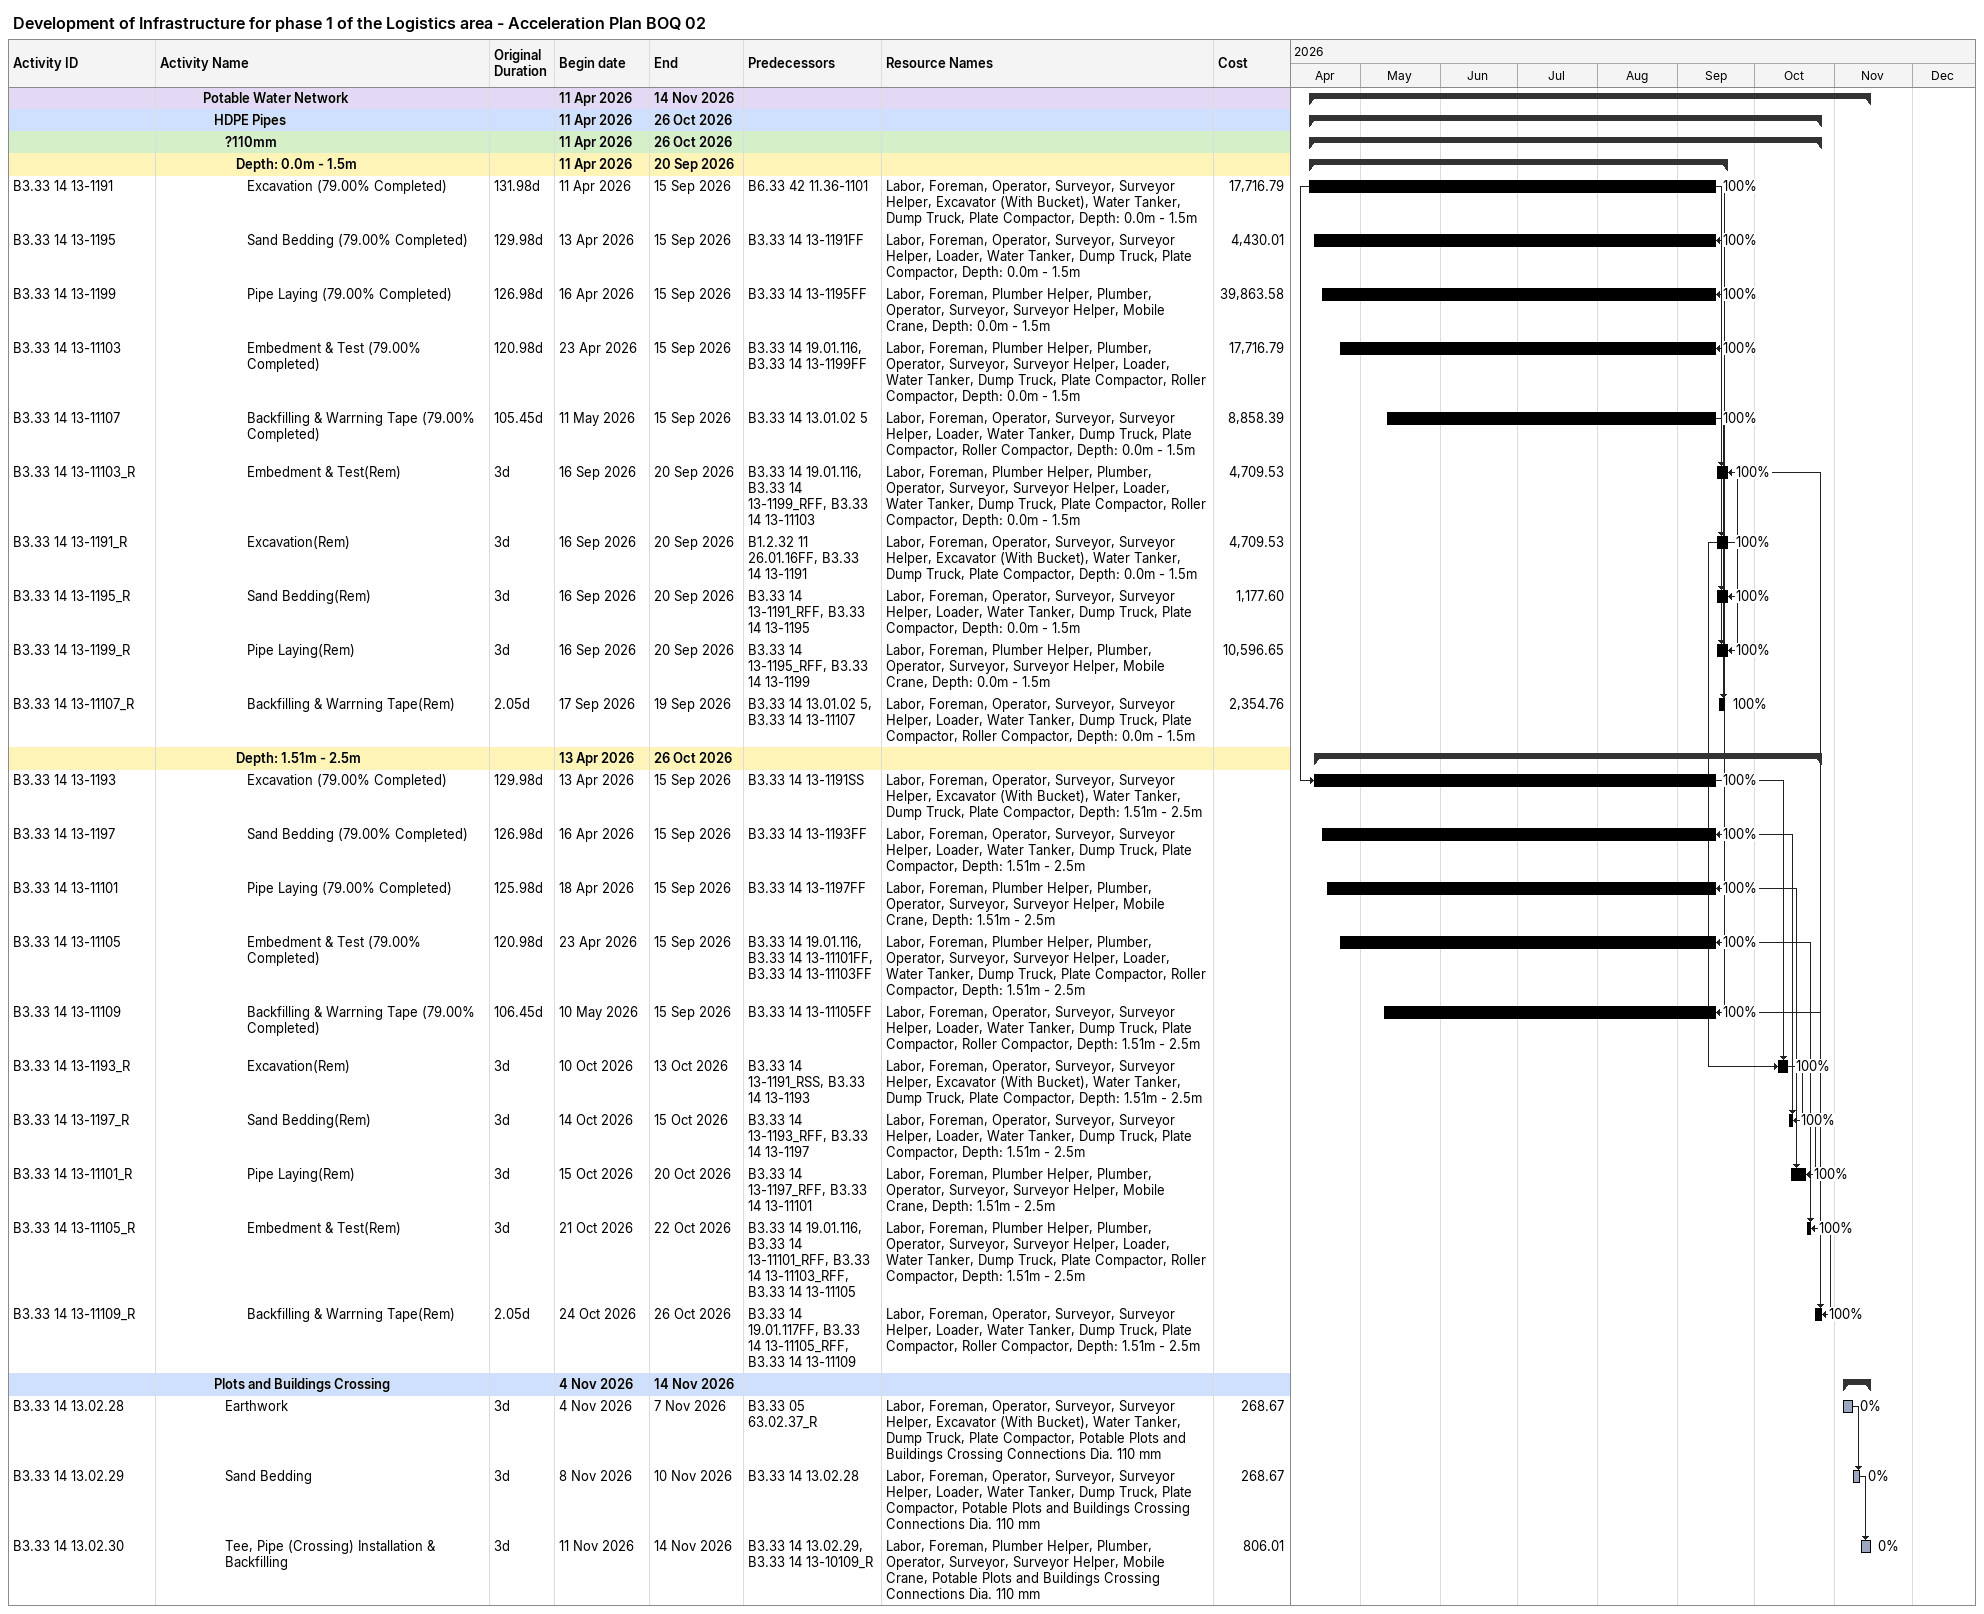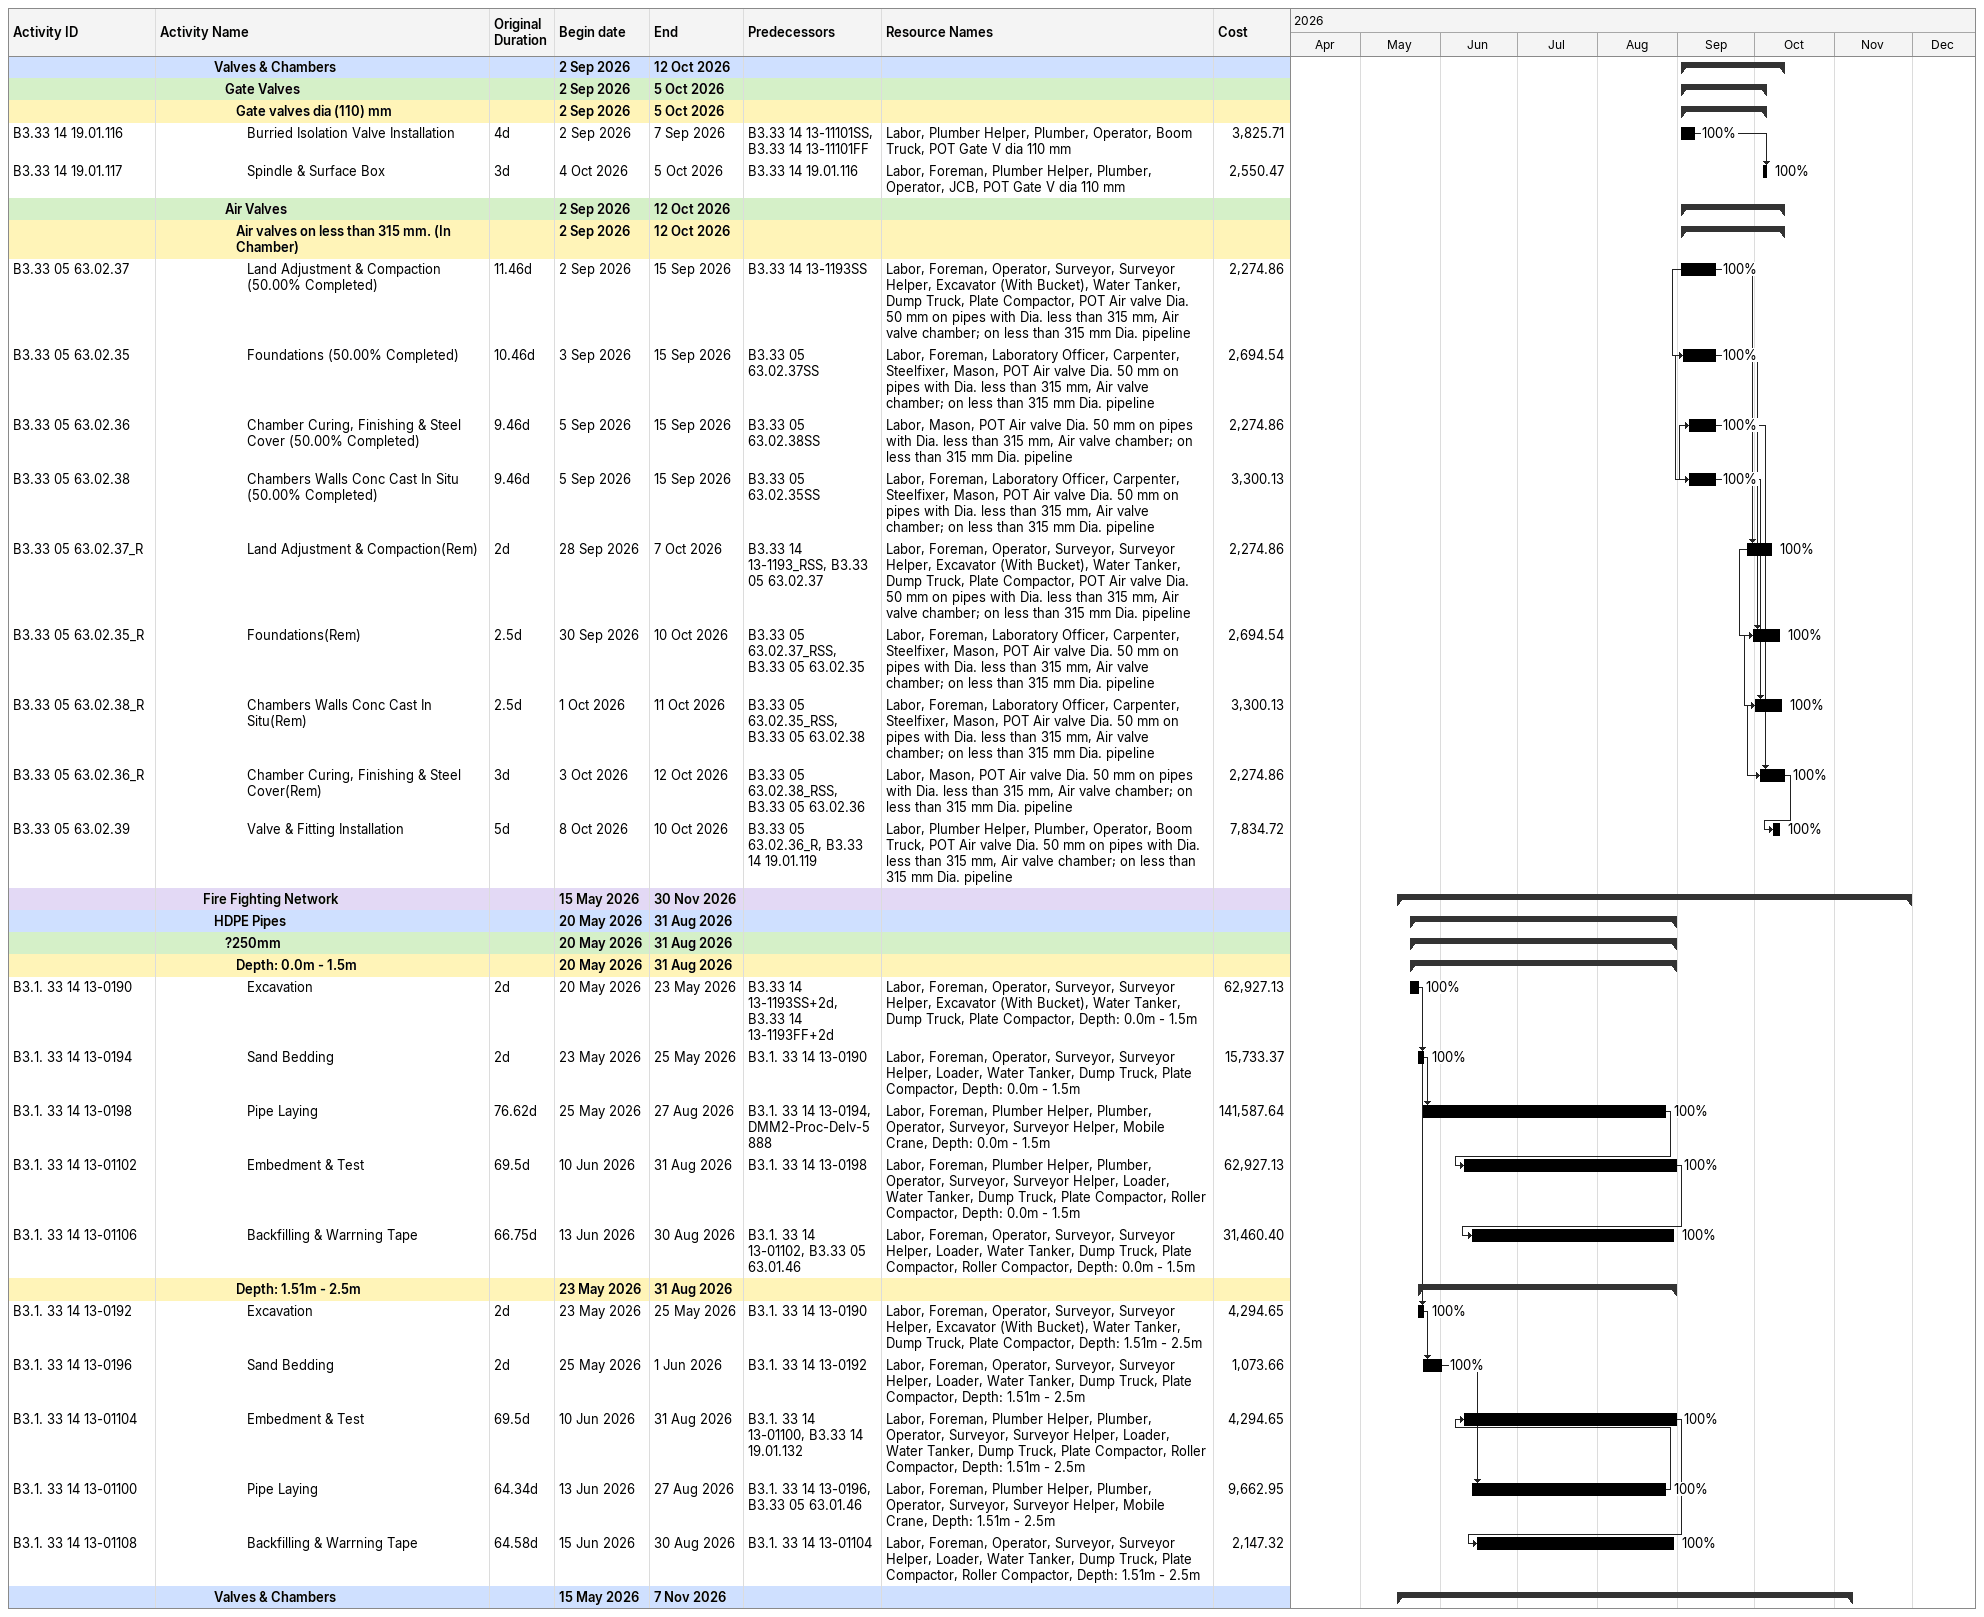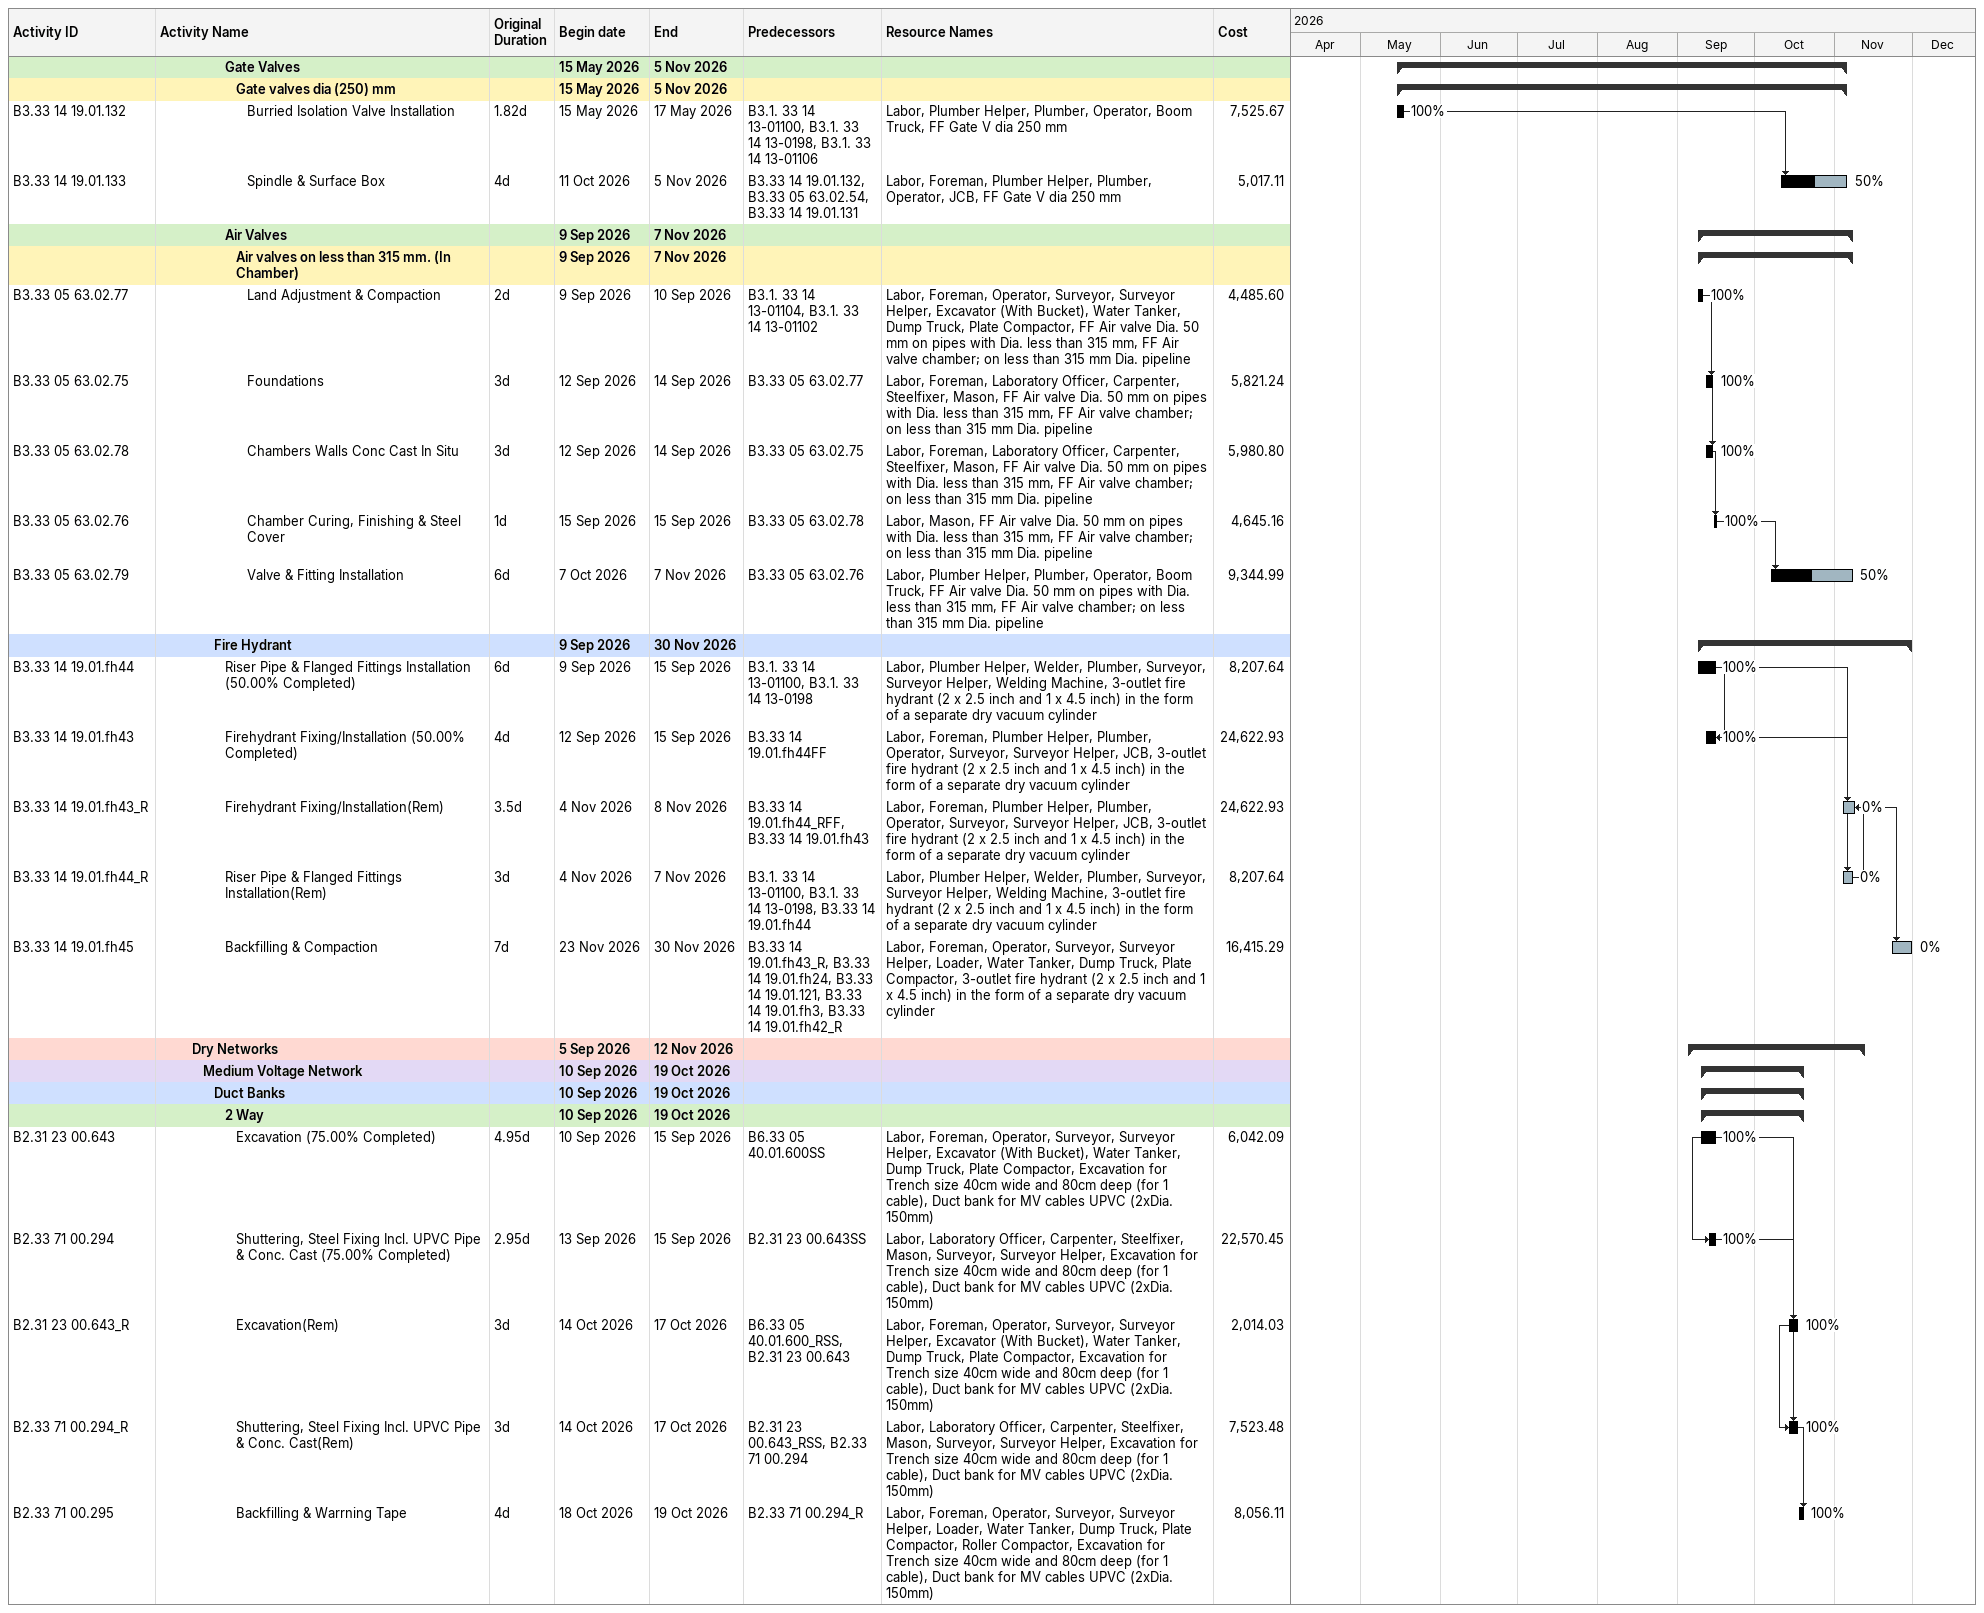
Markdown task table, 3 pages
Development of Infrastructure for phase 1 of the Logistics area - Acceleration Plan BOQ 02

| ID | Level | Task | Original duration | Start | Finish | Predecessors | Resources | % complete | Cost |
|---|---|---|---|---|---|---|---|---|---|
|  | 5 | **Potable Water Network** |  | 2026-04-11 | 2026-11-14 |  |  |  |  |
|  | 6 | **HDPE Pipes** |  | 2026-04-11 | 2026-10-26 |  |  |  |  |
|  | 7 | **?110mm** |  | 2026-04-11 | 2026-10-26 |  |  |  |  |
|  | 8 | **Depth: 0.0m - 1.5m** |  | 2026-04-11 | 2026-09-20 |  |  |  |  |
| B3.33 14 13-1191 | 9 | Excavation (79.00% Completed) | 131.98d | 2026-04-11 | 2026-09-15 | B6.33 42 11.36-1101 | Labor, Foreman, Operator, Surveyor, Surveyor Helper, Excavator (With Bucket), Water Tanker, Dump Truck, Plate Compactor, Depth: 0.0m - 1.5m | 100 | 17716.79 |
| B3.33 14 13-1195 | 9 | Sand Bedding (79.00% Completed) | 129.98d | 2026-04-13 | 2026-09-15 | B3.33 14 13-1191FF | Labor, Foreman, Operator, Surveyor, Surveyor Helper, Loader, Water Tanker, Dump Truck, Plate Compactor, Depth: 0.0m - 1.5m | 100 | 4430.01 |
| B3.33 14 13-1199 | 9 | Pipe Laying (79.00% Completed) | 126.98d | 2026-04-16 | 2026-09-15 | B3.33 14 13-1195FF | Labor, Foreman, Plumber Helper, Plumber, Operator, Surveyor, Surveyor Helper, Mobile Crane, Depth: 0.0m - 1.5m | 100 | 39863.58 |
| B3.33 14 13-11103 | 9 | Embedment & Test (79.00% Completed) | 120.98d | 2026-04-23 | 2026-09-15 | B3.33 14 19.01.116, B3.33 14 13-1199FF | Labor, Foreman, Plumber Helper, Plumber, Operator, Surveyor, Surveyor Helper, Loader, Water Tanker, Dump Truck, Plate Compactor, Roller Compactor, Depth: 0.0m - 1.5m | 100 | 17716.79 |
| B3.33 14 13-11107 | 9 | Backfilling & Warrning Tape (79.00% Completed) | 105.45d | 2026-05-11 | 2026-09-15 | B3.33 14 13.01.02 5 | Labor, Foreman, Operator, Surveyor, Surveyor Helper, Loader, Water Tanker, Dump Truck, Plate Compactor, Roller Compactor, Depth: 0.0m - 1.5m | 100 | 8858.39 |
| B3.33 14 13-11103_R | 9 | Embedment & Test(Rem) | 3d | 2026-09-16 | 2026-09-20 | B3.33 14 19.01.116, B3.33 14 13-1199_RFF, B3.33 14 13-11103 | Labor, Foreman, Plumber Helper, Plumber, Operator, Surveyor, Surveyor Helper, Loader, Water Tanker, Dump Truck, Plate Compactor, Roller Compactor, Depth: 0.0m - 1.5m | 100 | 4709.53 |
| B3.33 14 13-1191_R | 9 | Excavation(Rem) | 3d | 2026-09-16 | 2026-09-20 | B1.2.32 11 26.01.16FF, B3.33 14 13-1191 | Labor, Foreman, Operator, Surveyor, Surveyor Helper, Excavator (With Bucket), Water Tanker, Dump Truck, Plate Compactor, Depth: 0.0m - 1.5m | 100 | 4709.53 |
| B3.33 14 13-1195_R | 9 | Sand Bedding(Rem) | 3d | 2026-09-16 | 2026-09-20 | B3.33 14 13-1191_RFF, B3.33 14 13-1195 | Labor, Foreman, Operator, Surveyor, Surveyor Helper, Loader, Water Tanker, Dump Truck, Plate Compactor, Depth: 0.0m - 1.5m | 100 | 1177.60 |
| B3.33 14 13-1199_R | 9 | Pipe Laying(Rem) | 3d | 2026-09-16 | 2026-09-20 | B3.33 14 13-1195_RFF, B3.33 14 13-1199 | Labor, Foreman, Plumber Helper, Plumber, Operator, Surveyor, Surveyor Helper, Mobile Crane, Depth: 0.0m - 1.5m | 100 | 10596.65 |
| B3.33 14 13-11107_R | 9 | Backfilling & Warrning Tape(Rem) | 2.05d | 2026-09-17 | 2026-09-19 | B3.33 14 13.01.02 5, B3.33 14 13-11107 | Labor, Foreman, Operator, Surveyor, Surveyor Helper, Loader, Water Tanker, Dump Truck, Plate Compactor, Roller Compactor, Depth: 0.0m - 1.5m | 100 | 2354.76 |
|  | 8 | **Depth: 1.51m - 2.5m** |  | 2026-04-13 | 2026-10-26 |  |  |  |  |
| B3.33 14 13-1193 | 9 | Excavation (79.00% Completed) | 129.98d | 2026-04-13 | 2026-09-15 | B3.33 14 13-1191SS | Labor, Foreman, Operator, Surveyor, Surveyor Helper, Excavator (With Bucket), Water Tanker, Dump Truck, Plate Compactor, Depth: 1.51m - 2.5m | 100 |  |
| B3.33 14 13-1197 | 9 | Sand Bedding (79.00% Completed) | 126.98d | 2026-04-16 | 2026-09-15 | B3.33 14 13-1193FF | Labor, Foreman, Operator, Surveyor, Surveyor Helper, Loader, Water Tanker, Dump Truck, Plate Compactor, Depth: 1.51m - 2.5m | 100 |  |
| B3.33 14 13-11101 | 9 | Pipe Laying (79.00% Completed) | 125.98d | 2026-04-18 | 2026-09-15 | B3.33 14 13-1197FF | Labor, Foreman, Plumber Helper, Plumber, Operator, Surveyor, Surveyor Helper, Mobile Crane, Depth: 1.51m - 2.5m | 100 |  |
| B3.33 14 13-11105 | 9 | Embedment & Test (79.00% Completed) | 120.98d | 2026-04-23 | 2026-09-15 | B3.33 14 19.01.116, B3.33 14 13-11101FF, B3.33 14 13-11103FF | Labor, Foreman, Plumber Helper, Plumber, Operator, Surveyor, Surveyor Helper, Loader, Water Tanker, Dump Truck, Plate Compactor, Roller Compactor, Depth: 1.51m - 2.5m | 100 |  |
| B3.33 14 13-11109 | 9 | Backfilling & Warrning Tape (79.00% Completed) | 106.45d | 2026-05-10 | 2026-09-15 | B3.33 14 13-11105FF | Labor, Foreman, Operator, Surveyor, Surveyor Helper, Loader, Water Tanker, Dump Truck, Plate Compactor, Roller Compactor, Depth: 1.51m - 2.5m | 100 |  |
| B3.33 14 13-1193_R | 9 | Excavation(Rem) | 3d | 2026-10-10 | 2026-10-13 | B3.33 14 13-1191_RSS, B3.33 14 13-1193 | Labor, Foreman, Operator, Surveyor, Surveyor Helper, Excavator (With Bucket), Water Tanker, Dump Truck, Plate Compactor, Depth: 1.51m - 2.5m | 100 |  |
| B3.33 14 13-1197_R | 9 | Sand Bedding(Rem) | 3d | 2026-10-14 | 2026-10-15 | B3.33 14 13-1193_RFF, B3.33 14 13-1197 | Labor, Foreman, Operator, Surveyor, Surveyor Helper, Loader, Water Tanker, Dump Truck, Plate Compactor, Depth: 1.51m - 2.5m | 100 |  |
| B3.33 14 13-11101_R | 9 | Pipe Laying(Rem) | 3d | 2026-10-15 | 2026-10-20 | B3.33 14 13-1197_RFF, B3.33 14 13-11101 | Labor, Foreman, Plumber Helper, Plumber, Operator, Surveyor, Surveyor Helper, Mobile Crane, Depth: 1.51m - 2.5m | 100 |  |
| B3.33 14 13-11105_R | 9 | Embedment & Test(Rem) | 3d | 2026-10-21 | 2026-10-22 | B3.33 14 19.01.116, B3.33 14 13-11101_RFF, B3.33 14 13-11103_RFF, B3.33 14 13-11105 | Labor, Foreman, Plumber Helper, Plumber, Operator, Surveyor, Surveyor Helper, Loader, Water Tanker, Dump Truck, Plate Compactor, Roller Compactor, Depth: 1.51m - 2.5m | 100 |  |
| B3.33 14 13-11109_R | 9 | Backfilling & Warrning Tape(Rem) | 2.05d | 2026-10-24 | 2026-10-26 | B3.33 14 19.01.117FF, B3.33 14 13-11105_RFF, B3.33 14 13-11109 | Labor, Foreman, Operator, Surveyor, Surveyor Helper, Loader, Water Tanker, Dump Truck, Plate Compactor, Roller Compactor, Depth: 1.51m - 2.5m | 100 |  |
|  | 6 | **Plots and Buildings Crossing** |  | 2026-11-04 | 2026-11-14 |  |  |  |  |
| B3.33 14 13.02.28 | 7 | Earthwork | 3d | 2026-11-04 | 2026-11-07 | B3.33 05 63.02.37_R | Labor, Foreman, Operator, Surveyor, Surveyor Helper, Excavator (With Bucket), Water Tanker, Dump Truck, Plate Compactor, Potable Plots and Buildings Crossing Connections Dia. 110 mm | 0 | 268.67 |
| B3.33 14 13.02.29 | 7 | Sand Bedding | 3d | 2026-11-08 | 2026-11-10 | B3.33 14 13.02.28 | Labor, Foreman, Operator, Surveyor, Surveyor Helper, Loader, Water Tanker, Dump Truck, Plate Compactor, Potable Plots and Buildings Crossing Connections Dia. 110 mm | 0 | 268.67 |
| B3.33 14 13.02.30 | 7 | Tee, Pipe (Crossing) Installation & Backfilling | 3d | 2026-11-11 | 2026-11-14 | B3.33 14 13.02.29, B3.33 14 13-10109_R | Labor, Foreman, Plumber Helper, Plumber, Operator, Surveyor, Surveyor Helper, Mobile Crane, Potable Plots and Buildings Crossing Connections Dia. 110 mm | 0 | 806.01 |
|  | 6 | **Valves & Chambers** |  | 2026-09-02 | 2026-10-12 |  |  |  |  |
|  | 7 | **Gate Valves** |  | 2026-09-02 | 2026-10-05 |  |  |  |  |
|  | 8 | **Gate valves dia (110) mm** |  | 2026-09-02 | 2026-10-05 |  |  |  |  |
| B3.33 14 19.01.116 | 9 | Burried Isolation Valve Installation | 4d | 2026-09-02 | 2026-09-07 | B3.33 14 13-11101SS, B3.33 14 13-11101FF | Labor, Plumber Helper, Plumber, Operator, Boom Truck, POT Gate V dia 110 mm | 100 | 3825.71 |
| B3.33 14 19.01.117 | 9 | Spindle & Surface Box | 3d | 2026-10-04 | 2026-10-05 | B3.33 14 19.01.116 | Labor, Foreman, Plumber Helper, Plumber, Operator, JCB, POT Gate V dia 110 mm | 100 | 2550.47 |
|  | 7 | **Air Valves** |  | 2026-09-02 | 2026-10-12 |  |  |  |  |
|  | 8 | **Air valves on less than 315 mm. (In Chamber)** |  | 2026-09-02 | 2026-10-12 |  |  |  |  |
| B3.33 05 63.02.37 | 9 | Land Adjustment & Compaction (50.00% Completed) | 11.46d | 2026-09-02 | 2026-09-15 | B3.33 14 13-1193SS | Labor, Foreman, Operator, Surveyor, Surveyor Helper, Excavator (With Bucket), Water Tanker, Dump Truck, Plate Compactor, POT Air valve Dia. 50 mm on pipes with Dia. less than 315 mm, Air valve chamber; on less than 315 mm Dia. pipeline | 100 | 2274.86 |
| B3.33 05 63.02.35 | 9 | Foundations (50.00% Completed) | 10.46d | 2026-09-03 | 2026-09-15 | B3.33 05 63.02.37SS | Labor, Foreman, Laboratory Officer, Carpenter, Steelfixer, Mason, POT Air valve Dia. 50 mm on pipes with Dia. less than 315 mm, Air valve chamber; on less than 315 mm Dia. pipeline | 100 | 2694.54 |
| B3.33 05 63.02.36 | 9 | Chamber Curing, Finishing & Steel Cover (50.00% Completed) | 9.46d | 2026-09-05 | 2026-09-15 | B3.33 05 63.02.38SS | Labor, Mason, POT Air valve Dia. 50 mm on pipes with Dia. less than 315 mm, Air valve chamber; on less than 315 mm Dia. pipeline | 100 | 2274.86 |
| B3.33 05 63.02.38 | 9 | Chambers Walls Conc Cast In Situ (50.00% Completed) | 9.46d | 2026-09-05 | 2026-09-15 | B3.33 05 63.02.35SS | Labor, Foreman, Laboratory Officer, Carpenter, Steelfixer, Mason, POT Air valve Dia. 50 mm on pipes with Dia. less than 315 mm, Air valve chamber; on less than 315 mm Dia. pipeline | 100 | 3300.13 |
| B3.33 05 63.02.37_R | 9 | Land Adjustment & Compaction(Rem) | 2d | 2026-09-28 | 2026-10-07 | B3.33 14 13-1193_RSS, B3.33 05 63.02.37 | Labor, Foreman, Operator, Surveyor, Surveyor Helper, Excavator (With Bucket), Water Tanker, Dump Truck, Plate Compactor, POT Air valve Dia. 50 mm on pipes with Dia. less than 315 mm, Air valve chamber; on less than 315 mm Dia. pipeline | 100 | 2274.86 |
| B3.33 05 63.02.35_R | 9 | Foundations(Rem) | 2.5d | 2026-09-30 | 2026-10-10 | B3.33 05 63.02.37_RSS, B3.33 05 63.02.35 | Labor, Foreman, Laboratory Officer, Carpenter, Steelfixer, Mason, POT Air valve Dia. 50 mm on pipes with Dia. less than 315 mm, Air valve chamber; on less than 315 mm Dia. pipeline | 100 | 2694.54 |
| B3.33 05 63.02.38_R | 9 | Chambers Walls Conc Cast In Situ(Rem) | 2.5d | 2026-10-01 | 2026-10-11 | B3.33 05 63.02.35_RSS, B3.33 05 63.02.38 | Labor, Foreman, Laboratory Officer, Carpenter, Steelfixer, Mason, POT Air valve Dia. 50 mm on pipes with Dia. less than 315 mm, Air valve chamber; on less than 315 mm Dia. pipeline | 100 | 3300.13 |
| B3.33 05 63.02.36_R | 9 | Chamber Curing, Finishing & Steel Cover(Rem) | 3d | 2026-10-03 | 2026-10-12 | B3.33 05 63.02.38_RSS, B3.33 05 63.02.36 | Labor, Mason, POT Air valve Dia. 50 mm on pipes with Dia. less than 315 mm, Air valve chamber; on less than 315 mm Dia. pipeline | 100 | 2274.86 |
| B3.33 05 63.02.39 | 9 | Valve & Fitting Installation | 5d | 2026-10-08 | 2026-10-10 | B3.33 05 63.02.36_R, B3.33 14 19.01.119 | Labor, Plumber Helper, Plumber, Operator, Boom Truck, POT Air valve Dia. 50 mm on pipes with Dia. less than 315 mm, Air valve chamber; on less than 315 mm Dia. pipeline | 100 | 7834.72 |
|  | 5 | **Fire Fighting Network** |  | 2026-05-15 | 2026-11-30 |  |  |  |  |
|  | 6 | **HDPE Pipes** |  | 2026-05-20 | 2026-08-31 |  |  |  |  |
|  | 7 | **?250mm** |  | 2026-05-20 | 2026-08-31 |  |  |  |  |
|  | 8 | **Depth: 0.0m - 1.5m** |  | 2026-05-20 | 2026-08-31 |  |  |  |  |
| B3.1. 33 14 13-0190 | 9 | Excavation | 2d | 2026-05-20 | 2026-05-23 | B3.33 14 13-1193SS+2d, B3.33 14 13-1193FF+2d | Labor, Foreman, Operator, Surveyor, Surveyor Helper, Excavator (With Bucket), Water Tanker, Dump Truck, Plate Compactor, Depth: 0.0m - 1.5m | 100 | 62927.13 |
| B3.1. 33 14 13-0194 | 9 | Sand Bedding | 2d | 2026-05-23 | 2026-05-25 | B3.1. 33 14 13-0190 | Labor, Foreman, Operator, Surveyor, Surveyor Helper, Loader, Water Tanker, Dump Truck, Plate Compactor, Depth: 0.0m - 1.5m | 100 | 15733.37 |
| B3.1. 33 14 13-0198 | 9 | Pipe Laying | 76.62d | 2026-05-25 | 2026-08-27 | B3.1. 33 14 13-0194, DMM2-Proc-Delv-5888 | Labor, Foreman, Plumber Helper, Plumber, Operator, Surveyor, Surveyor Helper, Mobile Crane, Depth: 0.0m - 1.5m | 100 | 141587.64 |
| B3.1. 33 14 13-01102 | 9 | Embedment & Test | 69.5d | 2026-06-10 | 2026-08-31 | B3.1. 33 14 13-0198 | Labor, Foreman, Plumber Helper, Plumber, Operator, Surveyor, Surveyor Helper, Loader, Water Tanker, Dump Truck, Plate Compactor, Roller Compactor, Depth: 0.0m - 1.5m | 100 | 62927.13 |
| B3.1. 33 14 13-01106 | 9 | Backfilling & Warrning Tape | 66.75d | 2026-06-13 | 2026-08-30 | B3.1. 33 14 13-01102, B3.33 05 63.01.46 | Labor, Foreman, Operator, Surveyor, Surveyor Helper, Loader, Water Tanker, Dump Truck, Plate Compactor, Roller Compactor, Depth: 0.0m - 1.5m | 100 | 31460.40 |
|  | 8 | **Depth: 1.51m - 2.5m** |  | 2026-05-23 | 2026-08-31 |  |  |  |  |
| B3.1. 33 14 13-0192 | 9 | Excavation | 2d | 2026-05-23 | 2026-05-25 | B3.1. 33 14 13-0190 | Labor, Foreman, Operator, Surveyor, Surveyor Helper, Excavator (With Bucket), Water Tanker, Dump Truck, Plate Compactor, Depth: 1.51m - 2.5m | 100 | 4294.65 |
| B3.1. 33 14 13-0196 | 9 | Sand Bedding | 2d | 2026-05-25 | 2026-06-01 | B3.1. 33 14 13-0192 | Labor, Foreman, Operator, Surveyor, Surveyor Helper, Loader, Water Tanker, Dump Truck, Plate Compactor, Depth: 1.51m - 2.5m | 100 | 1073.66 |
| B3.1. 33 14 13-01104 | 9 | Embedment & Test | 69.5d | 2026-06-10 | 2026-08-31 | B3.1. 33 14 13-01100, B3.33 14 19.01.132 | Labor, Foreman, Plumber Helper, Plumber, Operator, Surveyor, Surveyor Helper, Loader, Water Tanker, Dump Truck, Plate Compactor, Roller Compactor, Depth: 1.51m - 2.5m | 100 | 4294.65 |
| B3.1. 33 14 13-01100 | 9 | Pipe Laying | 64.34d | 2026-06-13 | 2026-08-27 | B3.1. 33 14 13-0196, B3.33 05 63.01.46 | Labor, Foreman, Plumber Helper, Plumber, Operator, Surveyor, Surveyor Helper, Mobile Crane, Depth: 1.51m - 2.5m | 100 | 9662.95 |
| B3.1. 33 14 13-01108 | 9 | Backfilling & Warrning Tape | 64.58d | 2026-06-15 | 2026-08-30 | B3.1. 33 14 13-01104 | Labor, Foreman, Operator, Surveyor, Surveyor Helper, Loader, Water Tanker, Dump Truck, Plate Compactor, Roller Compactor, Depth: 1.51m - 2.5m | 100 | 2147.32 |
|  | 6 | **Valves & Chambers** |  | 2026-05-15 | 2026-11-07 |  |  |  |  |
|  | 7 | **Gate Valves** |  | 2026-05-15 | 2026-11-05 |  |  |  |  |
|  | 8 | **Gate valves dia (250) mm** |  | 2026-05-15 | 2026-11-05 |  |  |  |  |
| B3.33 14 19.01.132 | 9 | Burried Isolation Valve Installation | 1.82d | 2026-05-15 | 2026-05-17 | B3.1. 33 14 13-01100, B3.1. 33 14 13-0198, B3.1. 33 14 13-01106 | Labor, Plumber Helper, Plumber, Operator, Boom Truck, FF Gate V dia 250 mm | 100 | 7525.67 |
| B3.33 14 19.01.133 | 9 | Spindle & Surface Box | 4d | 2026-10-11 | 2026-11-05 | B3.33 14 19.01.132, B3.33 05 63.02.54, B3.33 14 19.01.131 | Labor, Foreman, Plumber Helper, Plumber, Operator, JCB, FF Gate V dia 250 mm | 50 | 5017.11 |
|  | 7 | **Air Valves** |  | 2026-09-09 | 2026-11-07 |  |  |  |  |
|  | 8 | **Air valves on less than 315 mm. (In Chamber)** |  | 2026-09-09 | 2026-11-07 |  |  |  |  |
| B3.33 05 63.02.77 | 9 | Land Adjustment & Compaction | 2d | 2026-09-09 | 2026-09-10 | B3.1. 33 14 13-01104, B3.1. 33 14 13-01102 | Labor, Foreman, Operator, Surveyor, Surveyor Helper, Excavator (With Bucket), Water Tanker, Dump Truck, Plate Compactor, FF Air valve Dia. 50 mm on pipes with Dia. less than 315 mm, FF Air valve chamber; on less than 315 mm Dia. pipeline | 100 | 4485.60 |
| B3.33 05 63.02.75 | 9 | Foundations | 3d | 2026-09-12 | 2026-09-14 | B3.33 05 63.02.77 | Labor, Foreman, Laboratory Officer, Carpenter, Steelfixer, Mason, FF Air valve Dia. 50 mm on pipes with Dia. less than 315 mm, FF Air valve chamber; on less than 315 mm Dia. pipeline | 100 | 5821.24 |
| B3.33 05 63.02.78 | 9 | Chambers Walls Conc Cast In Situ | 3d | 2026-09-12 | 2026-09-14 | B3.33 05 63.02.75 | Labor, Foreman, Laboratory Officer, Carpenter, Steelfixer, Mason, FF Air valve Dia. 50 mm on pipes with Dia. less than 315 mm, FF Air valve chamber; on less than 315 mm Dia. pipeline | 100 | 5980.80 |
| B3.33 05 63.02.76 | 9 | Chamber Curing, Finishing & Steel Cover | 1d | 2026-09-15 | 2026-09-15 | B3.33 05 63.02.78 | Labor, Mason, FF Air valve Dia. 50 mm on pipes with Dia. less than 315 mm, FF Air valve chamber; on less than 315 mm Dia. pipeline | 100 | 4645.16 |
| B3.33 05 63.02.79 | 9 | Valve & Fitting Installation | 6d | 2026-10-07 | 2026-11-07 | B3.33 05 63.02.76 | Labor, Plumber Helper, Plumber, Operator, Boom Truck, FF Air valve Dia. 50 mm on pipes with Dia. less than 315 mm, FF Air valve chamber; on less than 315 mm Dia. pipeline | 50 | 9344.99 |
|  | 6 | **Fire Hydrant** |  | 2026-09-09 | 2026-11-30 |  |  |  |  |
| B3.33 14 19.01.fh44 | 7 | Riser Pipe & Flanged Fittings Installation (50.00% Completed) | 6d | 2026-09-09 | 2026-09-15 | B3.1. 33 14 13-01100, B3.1. 33 14 13-0198 | Labor, Plumber Helper, Welder, Plumber, Surveyor, Surveyor Helper, Welding Machine, 3-outlet fire hydrant (2 x 2.5 inch and 1 x 4.5 inch) in the form of a separate dry vacuum cylinder | 100 | 8207.64 |
| B3.33 14 19.01.fh43 | 7 | Firehydrant Fixing/Installation (50.00% Completed) | 4d | 2026-09-12 | 2026-09-15 | B3.33 14 19.01.fh44FF | Labor, Foreman, Plumber Helper, Plumber, Operator, Surveyor, Surveyor Helper, JCB, 3-outlet fire hydrant (2 x 2.5 inch and 1 x 4.5 inch) in the form of a separate dry vacuum cylinder | 100 | 24622.93 |
| B3.33 14 19.01.fh43_R | 7 | Firehydrant Fixing/Installation(Rem) | 3.5d | 2026-11-04 | 2026-11-08 | B3.33 14 19.01.fh44_RFF, B3.33 14 19.01.fh43 | Labor, Foreman, Plumber Helper, Plumber, Operator, Surveyor, Surveyor Helper, JCB, 3-outlet fire hydrant (2 x 2.5 inch and 1 x 4.5 inch) in the form of a separate dry vacuum cylinder | 0 | 24622.93 |
| B3.33 14 19.01.fh44_R | 7 | Riser Pipe & Flanged Fittings Installation(Rem) | 3d | 2026-11-04 | 2026-11-07 | B3.1. 33 14 13-01100, B3.1. 33 14 13-0198, B3.33 14 19.01.fh44 | Labor, Plumber Helper, Welder, Plumber, Surveyor, Surveyor Helper, Welding Machine, 3-outlet fire hydrant (2 x 2.5 inch and 1 x 4.5 inch) in the form of a separate dry vacuum cylinder | 0 | 8207.64 |
| B3.33 14 19.01.fh45 | 7 | Backfilling & Compaction | 7d | 2026-11-23 | 2026-11-30 | B3.33 14 19.01.fh43_R, B3.33 14 19.01.fh24, B3.33 14 19.01.121, B3.33 14 19.01.fh3, B3.33 14 19.01.fh42_R | Labor, Foreman, Operator, Surveyor, Surveyor Helper, Loader, Water Tanker, Dump Truck, Plate Compactor, 3-outlet fire hydrant (2 x 2.5 inch and 1 x 4.5 inch) in the form of a separate dry vacuum cylinder | 0 | 16415.29 |
|  | 4 | **Dry Networks** |  | 2026-09-05 | 2026-11-12 |  |  |  |  |
|  | 5 | **Medium Voltage Network** |  | 2026-09-10 | 2026-10-19 |  |  |  |  |
|  | 6 | **Duct Banks** |  | 2026-09-10 | 2026-10-19 |  |  |  |  |
|  | 7 | **2 Way** |  | 2026-09-10 | 2026-10-19 |  |  |  |  |
| B2.31 23 00.643 | 8 | Excavation (75.00% Completed) | 4.95d | 2026-09-10 | 2026-09-15 | B6.33 05 40.01.600SS | Labor, Foreman, Operator, Surveyor, Surveyor Helper, Excavator (With Bucket), Water Tanker, Dump Truck, Plate Compactor, Excavation for Trench size 40cm wide and 80cm deep (for 1 cable), Duct bank for MV cables UPVC (2xDia. 150mm) | 100 | 6042.09 |
| B2.33 71 00.294 | 8 | Shuttering, Steel Fixing Incl. UPVC Pipe & Conc. Cast (75.00% Completed) | 2.95d | 2026-09-13 | 2026-09-15 | B2.31 23 00.643SS | Labor, Laboratory Officer, Carpenter, Steelfixer, Mason, Surveyor, Surveyor Helper, Excavation for Trench size 40cm wide and 80cm deep (for 1 cable), Duct bank for MV cables UPVC (2xDia. 150mm) | 100 | 22570.45 |
| B2.31 23 00.643_R | 8 | Excavation(Rem) | 3d | 2026-10-14 | 2026-10-17 | B6.33 05 40.01.600_RSS, B2.31 23 00.643 | Labor, Foreman, Operator, Surveyor, Surveyor Helper, Excavator (With Bucket), Water Tanker, Dump Truck, Plate Compactor, Excavation for Trench size 40cm wide and 80cm deep (for 1 cable), Duct bank for MV cables UPVC (2xDia. 150mm) | 100 | 2014.03 |
| B2.33 71 00.294_R | 8 | Shuttering, Steel Fixing Incl. UPVC Pipe & Conc. Cast(Rem) | 3d | 2026-10-14 | 2026-10-17 | B2.31 23 00.643_RSS, B2.33 71 00.294 | Labor, Laboratory Officer, Carpenter, Steelfixer, Mason, Surveyor, Surveyor Helper, Excavation for Trench size 40cm wide and 80cm deep (for 1 cable), Duct bank for MV cables UPVC (2xDia. 150mm) | 100 | 7523.48 |
| B2.33 71 00.295 | 8 | Backfilling & Warrning Tape | 4d | 2026-10-18 | 2026-10-19 | B2.33 71 00.294_R | Labor, Foreman, Operator, Surveyor, Surveyor Helper, Loader, Water Tanker, Dump Truck, Plate Compactor, Roller Compactor, Excavation for Trench size 40cm wide and 80cm deep (for 1 cable), Duct bank for MV cables UPVC (2xDia. 150mm) | 100 | 8056.11 |
